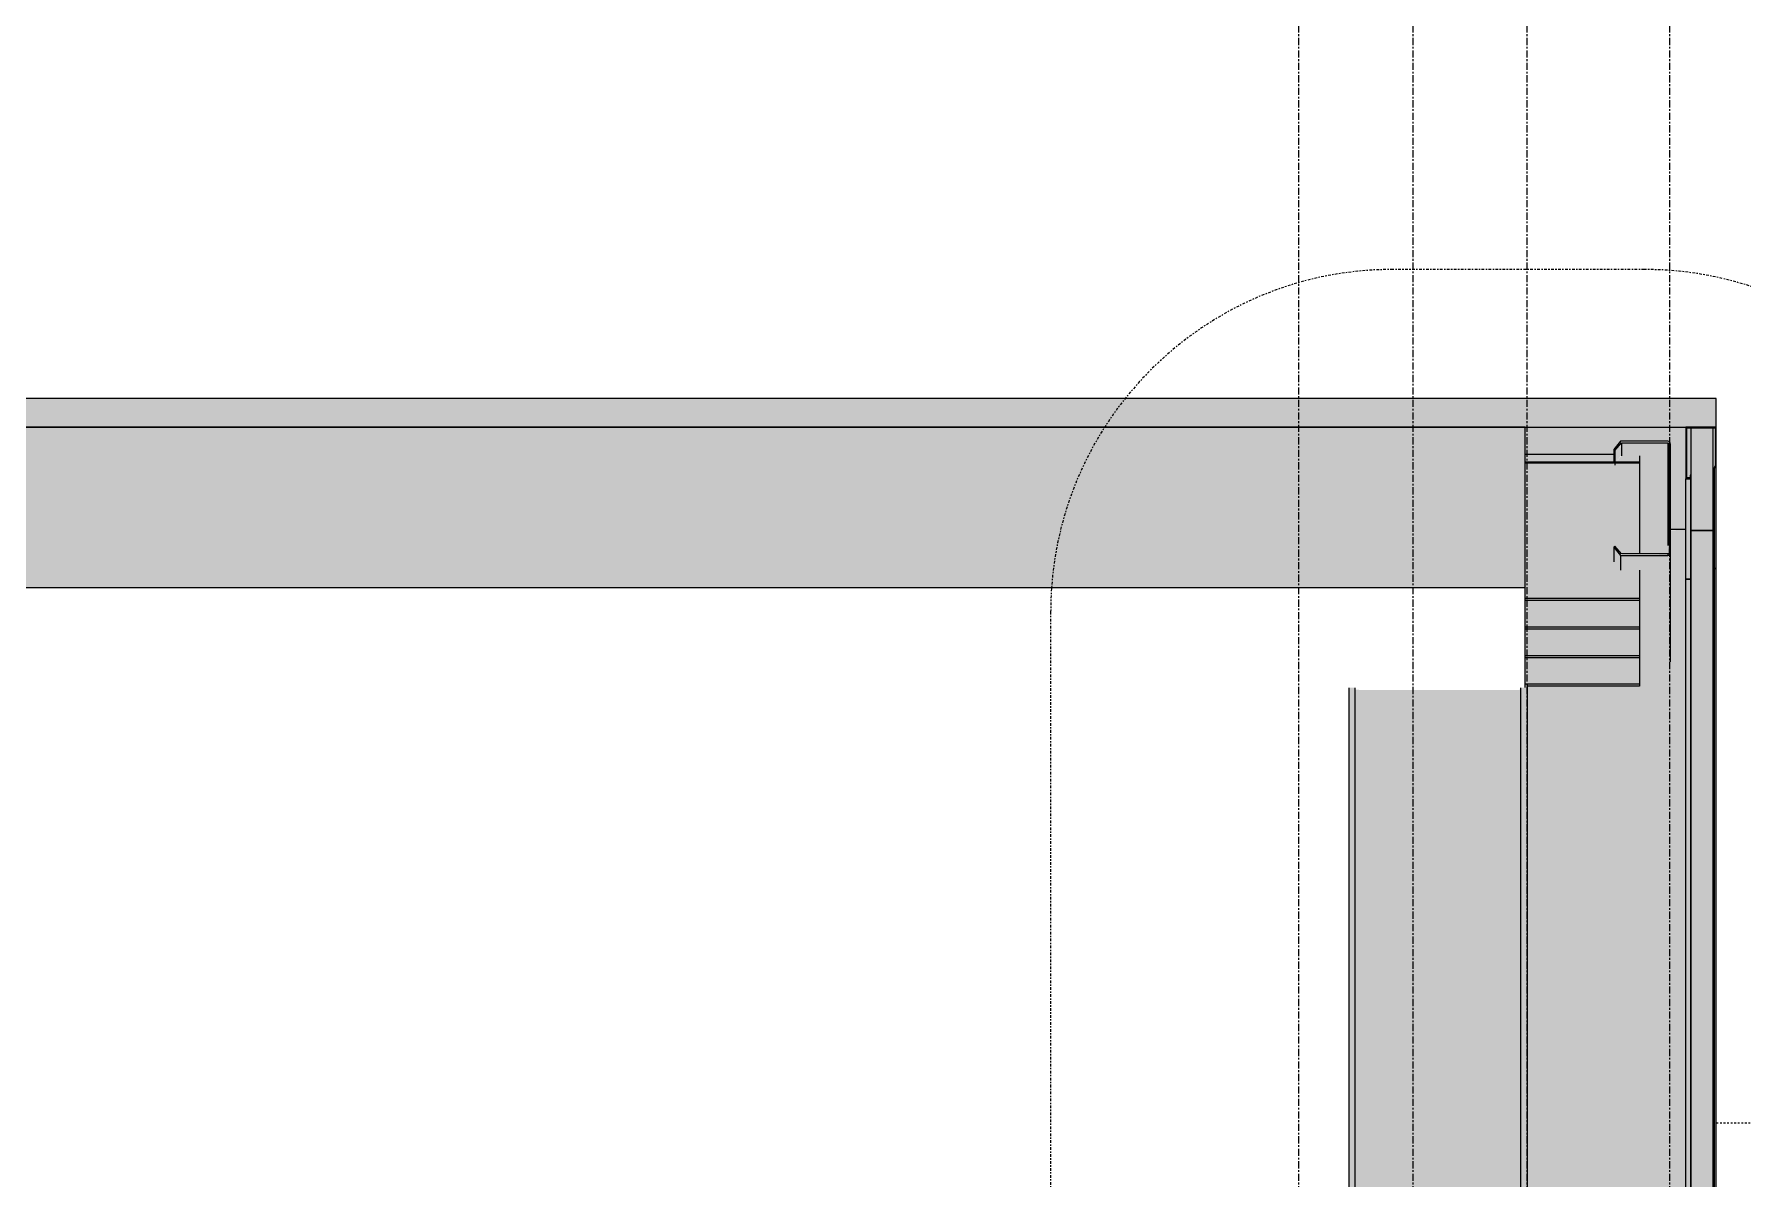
# Model space of a CAD drawing. Header units: inches. Extents: x -55396 to -733, y -290 to 853.
# Drawn here: x -22896.1 to -22776.3, y 342.1 to 422.3 of the extents above; entities that cross this region are included whole.
import ezdxf

# ---------------------------------------------------------------- set-up
doc = ezdxf.new("R2010")
doc.units = ezdxf.units.IN
doc.header["$MEASUREMENT"] = 0
for name, pattern in [('Dash', [0.25, 0.125, -0.125]), ('Dash Dot 3_16_', [0.3125, 0.1875, -0.0625, 0, -0.0625]), ('Grid Line 1_2_', [0.875, 0.5, -0.125, 0.125, -0.125])]:
    doc.linetypes.add(name, pattern=pattern)
for name, color, linetype, lineweight in [('A-ANNO-SYMB', 150, 'Continuous', 9), ('A-CLNG', 13, 'Continuous', 9), ('A-CLNG-PATT', 13, 'Continuous', 25), ('A-DETL', 90, 'Continuous', 9), ('A-GLAZ-CWMG', 51, 'Continuous', 9), ('A-ROOF', 132, 'Continuous', 9), ('A-WALL', 113, 'Continuous', 9), ('A-WALL-PATT', 111, 'Continuous', 25), ('L-SITE-WALL', 31, 'Continuous', 9), ('S-BEAM', 12, 'Continuous', 9), ('S-COLS', 52, 'Continuous', 9), ('S-GRID', 1, 'Continuous', 9)]:
    doc.layers.add(name, color=color, linetype=linetype, lineweight=lineweight)

# ---------------------------------------------------------------- blocks, each defined once
blk = doc.blocks.new('Girt_Z - 10_D-1351983-Section 13')
at = {"layer": 'S-BEAM'}
h = blk.add_hatch(color=256, dxfattribs=at)
h.paths.add_polyline_path([(-22785.32, 392.34), (-22785.32, 392.9), (-22791.52, 392.9), (-22791.52, 392.34)], flags=0)
h.paths.add_polyline_path([(-22783.52, 392.34), (-22783.52, 392.79), (-22784.78, 392.79), (-22785.17, 392.34)], flags=0)
for points in [[(-22785.23, 392.27), (-22785.32, 392.34), (-22791.52, 392.27)], [(-22783.52, 382.78), (-22783.52, 384.78), (-22784.84, 384.78), (-22785.32, 385.35), (-22785.23, 386.45), (-22784.78, 385.91), (-22783.52, 385.91), (-22783.52, 392.27), (-22785.11, 392.27), (-22785.23, 392.13), (-22785.4, 392.27), (-22791.52, 392.27), (-22791.52, 382.78), (-22787.1, 382.78)], [(-22791.52, 382.64), (-22783.52, 382.64), (-22783.52, 382.78), (-22791.52, 382.78)]]:
    blk.add_hatch(color=256, dxfattribs=at).paths.add_polyline_path(points, flags=0)
for p, q in [((-22791.52, 392.9), (-22785.32, 392.9)), ((-22785.23, 392.34), (-22791.52, 392.34)), ((-22783.52, 392.27), (-22791.52, 392.27)), ((-22783.52, 392.34), (-22785.17, 392.34)), ((-22783.52, 392.79), (-22783.52, 392.34)), ((-22783.52, 392.34), (-22783.52, 392.27)), ((-22783.52, 392.27), (-22783.52, 385.91)), ((-22783.52, 384.78), (-22783.52, 382.78)), ((-22783.52, 382.78), (-22791.52, 382.78)), ((-22783.52, 382.64), (-22791.52, 382.64)), ((-22783.52, 382.78), (-22783.52, 382.64))]:
    blk.add_line(p, q, dxfattribs=at)
blk = doc.blocks.new('Girt_Z - 10_D-V50-Section 13')
at = {"layer": 'S-BEAM'}
for points in [[(-22787.1, 380.78), (-22783.52, 380.78), (-22783.52, 382.64), (-22791.52, 382.64), (-22791.52, 380.78)], [(-22791.52, 380.64), (-22783.52, 380.64), (-22783.52, 380.78), (-22791.52, 380.78)]]:
    blk.add_hatch(color=256, dxfattribs=at).paths.add_polyline_path(points, flags=0)
for p, q in [((-22783.52, 382.64), (-22783.52, 380.78)), ((-22783.52, 380.78), (-22791.52, 380.78)), ((-22783.52, 380.64), (-22791.52, 380.64)), ((-22783.52, 380.78), (-22783.52, 380.64))]:
    blk.add_line(p, q, dxfattribs=at)
blk = doc.blocks.new('Girt_Z - 10_D-V51-Section 13')
at = {"layer": 'S-BEAM'}
for points in [[(-22787.1, 376.79), (-22783.52, 376.79), (-22783.52, 378.64), (-22791.52, 378.64), (-22791.52, 376.79)], [(-22791.39, 376.64), (-22783.52, 376.64), (-22783.52, 376.79), (-22791.39, 376.78)]]:
    blk.add_hatch(color=256, dxfattribs=at).paths.add_polyline_path(points, flags=0)
for p, q in [((-22783.52, 378.64), (-22783.52, 376.79)), ((-22783.52, 376.79), (-22791.52, 376.79)), ((-22783.52, 376.64), (-22791.39, 376.64)), ((-22783.52, 376.79), (-22783.52, 376.64))]:
    blk.add_line(p, q, dxfattribs=at)
blk = doc.blocks.new('Girt_Z - 10_D-V52-Section 13')
at = {"layer": 'S-BEAM'}
blk.add_hatch(color=256, dxfattribs=at).paths.add_polyline_path([(-22791.39, 374.65), (-22791.39, 374.65), (-22791.39, 374.79)], flags=0)
blk = doc.blocks.new('Girt_Z - 10_D-1351984-Section 13')
at = {"layer": 'S-BEAM'}
blk.add_hatch(color=256, dxfattribs=at).paths.add_polyline_path([(-22791.39, 354.66), (-22791.39, 354.66), (-22791.39, 354.8)], flags=0)
blk = doc.blocks.new('Girt_C - 8_D-1253532-Section 13')
at = {"layer": 'S-BEAM'}
h = blk.add_hatch(color=256, dxfattribs=at)
h.paths.add_polyline_path([(-22785.23, 392.27), (-22784.78, 392.83), (-22784.84, 393.64), (-22785.23, 393.17), (-22785.23, 392.28)], flags=0)
h.paths.add_polyline_path([(-22785.23, 392.13), (-22785.11, 392.27), (-22785.23, 392.27)], flags=0)
for points in [[(-22781.52, 386.51), (-22781.52, 393.7), (-22784.78, 393.7), (-22784.78, 392.79), (-22783.52, 392.79), (-22783.52, 386.51)], [(-22784.84, 384.78), (-22784.84, 385.8), (-22785.32, 386.38), (-22785.32, 385.35)], [(-22781.52, 378.61), (-22781.52, 385.8), (-22784.84, 385.8), (-22784.84, 384.78), (-22783.52, 384.78), (-22783.52, 378.61)], [(-22781.52, 378.61), (-22781.36, 378.72), (-22781.34, 378.8), (-22781.39, 385.86), (-22781.52, 385.8), (-22781.52, 379.27)]]:
    blk.add_hatch(color=256, dxfattribs=at).paths.add_polyline_path(points, flags=0)
at = {"layer": 'S-BEAM', "lineweight": 15}
for p, q in [((-22784.84, 393.81), (-22785.32, 393.24)), ((-22785.32, 393.24), (-22785.23, 393.17)), ((-22785.23, 393.17), (-22784.78, 393.7)), ((-22781.52, 393.81), (-22784.84, 393.81)), ((-22784.78, 393.7), (-22781.52, 393.7)), ((-22781.44, 393.62), (-22781.44, 385.99)), ((-22781.34, 385.99), (-22781.34, 393.62)), ((-22785.23, 386.45), (-22785.32, 386.38)), ((-22785.32, 386.38), (-22784.84, 385.8)), ((-22784.78, 385.91), (-22785.23, 386.45)), ((-22784.84, 385.8), (-22781.52, 385.8)), ((-22781.52, 385.91), (-22784.78, 385.91))]:
    blk.add_line(p, q, dxfattribs=at)
at = {"layer": 'S-BEAM'}
for p, q in [((-22785.32, 393.24), (-22785.32, 392.34)), ((-22785.23, 393.17), (-22785.23, 392.28)), ((-22784.78, 393.7), (-22784.78, 392.79)), ((-22781.52, 393.7), (-22781.52, 386.51)), ((-22785.23, 392.27), (-22785.23, 392.13)), ((-22785.32, 386.38), (-22785.32, 385.35)), ((-22784.84, 385.8), (-22784.84, 384.78)), ((-22781.52, 385.91), (-22781.52, 385.8)), ((-22781.34, 378.36), (-22781.34, 385.99))]:
    blk.add_line(p, q, dxfattribs=at)
at = {"layer": 'S-BEAM', "lineweight": 15, "flags": 128}
for points in [[(-22781.34, 393.62), (-22781.35, 393.7), (-22781.39, 393.76), (-22781.45, 393.8), (-22781.52, 393.81)], [(-22781.52, 393.7), (-22781.48, 393.69), (-22781.45, 393.66), (-22781.44, 393.62)], [(-22781.44, 385.99), (-22781.45, 385.95), (-22781.48, 385.93), (-22781.52, 385.91)], [(-22781.52, 385.8), (-22781.45, 385.82), (-22781.39, 385.86), (-22781.35, 385.92), (-22781.34, 385.99)]]:
    blk.add_lwpolyline(points, dxfattribs=at)
blk = doc.blocks.new('Rectangular Mullion - Profile_Polycarbonate_right-1189765-Section 13')
at = {"layer": 'A-GLAZ-CWMG'}
for points in [[(-22778.34, 239.56), (-22778.34, 387.56), (-22779.91, 387.56), (-22779.91, 239.56)], [(-22778.14, 239.5), (-22778.14, 384.9), (-22778.26, 384.9), (-22778.26, 239.5)], [(-22779.91, 239.5), (-22779.91, 239.56), (-22779.91, 384.14), (-22780.27, 384.14), (-22780.27, 239.5)], [(-22779.91, 239.56), (-22779.91, 239.56), (-22779.91, 252.32)], [(-22778.34, 239.5), (-22778.26, 239.5), (-22778.34, 239.56), (-22779.91, 239.5)]]:
    blk.add_hatch(color=256, dxfattribs=at).paths.add_polyline_path(points, flags=0)
for p, q in [((-22778.34, 387.56), (-22779.91, 387.56)), ((-22778.14, 384.9), (-22778.26, 384.9)), ((-22778.26, 239.5), (-22778.26, 384.9)), ((-22778.14, 239.5), (-22778.14, 384.9)), ((-22779.91, 384.14), (-22780.27, 384.14)), ((-22780.27, 239.5), (-22780.27, 384.14)), ((-22779.91, 384.38), (-22779.91, 384.15)), ((-22779.91, 239.56), (-22779.91, 384.14)), ((-22779.91, 239.5), (-22780.27, 239.5)), ((-22778.26, 239.5), (-22779.91, 239.5)), ((-22778.14, 239.5), (-22778.26, 239.5))]:
    blk.add_line(p, q, dxfattribs=at)
blk = doc.blocks.new('Rectangular Mullion - Profile_Polycarbonate_Upper and left-1189766-Section 13')
at = {"layer": 'A-GLAZ-CWMG'}
for points in [[(-22780.27, 391.19), (-22780.2, 391.25), (-22780.2, 394.75), (-22778.2, 394.75), (-22778.14, 394.81), (-22780.27, 394.81)], [(-22778.46, 387.56), (-22778.34, 387.56), (-22778.34, 394.75), (-22779.91, 394.75), (-22779.91, 387.56)], [(-22778.14, 384.9), (-22778.14, 391.98), (-22778.26, 391.98), (-22778.26, 384.9)], [(-22780.27, 384.14), (-22779.91, 384.15), (-22779.91, 391.19), (-22780.27, 391.19), (-22780.27, 384.15)]]:
    blk.add_hatch(color=256, dxfattribs=at).paths.add_polyline_path(points, flags=0)
h = blk.add_hatch(color=256, dxfattribs=at)
h.paths.add_polyline_path([(-22778.34, 387.56), (-22778.26, 387.56), (-22778.34, 389.03)], flags=0)
h.paths.add_polyline_path([(-22780.2, 391.19), (-22779.91, 391.25), (-22779.91, 394.75), (-22780.2, 394.75), (-22780.2, 391.25)], flags=0)
at = {"layer": 'A-GLAZ-CWMG', "lineweight": 13}
for p, q in [((-22780.27, 394.81), (-22780.27, 391.19)), ((-22778.14, 394.81), (-22780.27, 394.81)), ((-22780.2, 391.25), (-22780.2, 394.75)), ((-22780.2, 394.75), (-22778.2, 394.75)), ((-22778.2, 394.75), (-22778.2, 392.04)), ((-22778.14, 391.98), (-22778.14, 394.81)), ((-22778.2, 392.04), (-22778.26, 392.04)), ((-22778.26, 392.04), (-22778.26, 391.98)), ((-22778.26, 391.98), (-22778.14, 391.98)), ((-22780.27, 391.19), (-22779.91, 391.19)), ((-22779.97, 391.25), (-22780.2, 391.25)), ((-22779.91, 391.44), (-22779.97, 391.44)), ((-22779.97, 391.44), (-22779.97, 391.25)), ((-22779.91, 391.19), (-22779.91, 391.44))]:
    blk.add_line(p, q, dxfattribs=at)
at = {"layer": 'A-GLAZ-CWMG'}
for p, q in [((-22778.26, 384.9), (-22778.26, 391.98)), ((-22778.14, 384.9), (-22778.14, 391.98)), ((-22780.27, 384.14), (-22780.27, 391.19)), ((-22779.91, 384.14), (-22779.91, 391.19)), ((-22779.91, 387.56), (-22778.34, 387.56)), ((-22778.26, 384.9), (-22778.14, 384.9)), ((-22780.27, 384.14), (-22779.91, 384.14))]:
    blk.add_line(p, q, dxfattribs=at)

msp = doc.modelspace()

# ---------------------------------------------------------------- hatches: boundary and pattern name
at = {"layer": 'A-CLNG-PATT', "lineweight": 9}
h = msp.add_hatch(dxfattribs=at)
h.set_pattern_fill('FP_4', color=256, style=0, pattern_type=2)
h.set_pattern_definition([(161.57, (-26137.898, 101.149), (-7.6802237, -0.0009796), [0, -54.643, 6.067, 0]), (18.43, (-26139.818, 101.149), (-7.6802237, 0.0009796), [0, -54.643, 6.067, 0]), (108.43, (-26137.898, 101.149), (3.8382953, -19.2013653), [18.211, -42.499]), (71.57, (-26139.818, 101.149), (3.8382953, 19.2013653), [18.211, -42.499])])
h.paths.add_polyline_path([(-26281.39, 383.55), (-22791.52, 383.55), (-22791.52, 394.81), (-26281.39, 394.81), (-26281.39, 389.03)], flags=0)
at = {"layer": 'A-ROOF'}
msp.add_hatch(color=256, dxfattribs=at).paths.add_polyline_path([(-26277.58, 394.81), (-22778.14, 394.81), (-22778.14, 396.81), (-26283.89, 396.81), (-26283.89, 394.81), (-26281.39, 394.81)], flags=0)
at = {"layer": 'A-ROOF', "lineweight": 5}
h = msp.add_hatch(color=256, dxfattribs=at)
h.paths.add_polyline_path([(-22781.45, 394.81), (-22791.52, 394.81), (-22791.52, 392.9), (-22785.32, 392.9), (-22785.23, 393.34), (-22784.78, 393.81), (-22781.52, 393.81), (-22781.45, 393.69)], flags=0)
h.paths.add_polyline_path([(-22781.34, 387.62), (-22780.27, 387.62), (-22780.27, 394.81), (-22781.45, 394.81), (-22781.44, 393.62), (-22781.34, 393.62), (-22781.34, 388.27)], flags=0)
at = {"layer": 'A-WALL-PATT', "lineweight": 9, "transparency": 33554649}
msp.add_hatch(color=256, dxfattribs=at).paths.add_polyline_path([(-22778.34, 239.56), (-22778.34, 394.75), (-22779.91, 394.75), (-22779.91, 239.56)], flags=0)
at = {"layer": 'L-SITE-WALL', "lineweight": 5}
h = msp.add_hatch(color=256, dxfattribs=at)
h.paths.add_polyline_path([(-22781.34, 385.99), (-22781.44, 385.99), (-22781.52, 386.51), (-22783.52, 386.51), (-22783.52, 385.91), (-22781.52, 385.86), (-22781.45, 385.82), (-22781.35, 385.92)], flags=0)
h.paths.add_polyline_path([(-22780.27, 238.94), (-22778.89, 238.94), (-22778.89, 239.5), (-22780.27, 239.5), (-22780.27, 387.62), (-22781.34, 387.56), (-22781.42, 378.64), (-22781.52, 378.61), (-22783.52, 378.61), (-22783.52, 376.64), (-22791.39, 376.64), (-22791.39, 341.06), (-22790.82, 341.54), (-22790.75, 341.46), (-22791.28, 341.01), (-22791.33, 337.8), (-22791.28, 337.75), (-22791.2, 337.8), (-22781.58, 337.8), (-22781.58, 337.69), (-22791.39, 337.69), (-22791.39, 244.56), (-22790.82, 245.04), (-22790.75, 244.96), (-22791.28, 244.51), (-22791.33, 241.3), (-22791.28, 241.25), (-22791.2, 241.3), (-22781.58, 241.3), (-22781.58, 241.19), (-22791.39, 241.19), (-22791.39, 238.94), (-22781.5, 238.94), (-22781.42, 241.11), (-22781.39, 241.11), (-22781.39, 238.94), (-22780.39, 238.94)], flags=0)
h.paths.add_polyline_path([(-22781.96, 285.94), (-22782.03, 286.02), (-22781.5, 286.47), (-22781.5, 289.36), (-22781.39, 289.36), (-22781.39, 286.42), (-22781.58, 286.26)], flags=0)
h.paths.add_polyline_path([(-22791.28, 289.44), (-22791.28, 289.5), (-22791.2, 289.55), (-22781.58, 289.55), (-22781.58, 289.44), (-22791.2, 289.44)], flags=0)
h.paths.add_polyline_path([(-22791.39, 289.44), (-22791.39, 292.81), (-22790.81, 293.29), (-22790.74, 293.21), (-22791.28, 292.76), (-22791.32, 289.55)], flags=0)
h.paths.add_polyline_path([(-22781.96, 334.19), (-22782.04, 334.27), (-22781.5, 334.72), (-22781.5, 337.61), (-22781.39, 337.61), (-22781.39, 334.67), (-22781.58, 334.51)], flags=0)
at = {"layer": 'S-COLS', "lineweight": 5}
for points in [[(-22803.46, 0), (-22803.46, 376.53), (-22803.89, 376.53), (-22803.89, 0)], [(-22802.77, 0), (-22802.77, 376.37), (-22803.46, 376.4), (-22803.41, 0), (-22802.94, 0)], [(-22792.68, 0), (-22792.52, 0), (-22792.52, 376.37), (-22802.77, 376.37), (-22802.77, 0)], [(-22792.34, 0), (-22791.82, 0), (-22791.87, 376.39), (-22792.52, 376.37), (-22792.52, 0)], [(-22791.39, 0), (-22791.39, 376.78), (-22791.52, 376.78), (-22791.52, 376.53), (-22791.82, 376.53), (-22791.82, 0)]]:
    msp.add_hatch(color=256, dxfattribs=at).paths.add_polyline_path(points, flags=0)

# ---------------------------------------------------------------- linework, layer by layer
at = {"layer": 'A-ANNO-SYMB', "linetype": 'Dash Dot 3_16_'}
for p, q in [((-22783.18, 405.86), (-22800.8, 405.86)), ((-22824.8, 381.86), (-22824.8, -6.57))]:
    msp.add_line(p, q, dxfattribs=at)
for centre, start, end in [((-22800.8, 381.86), 90, 180), ((-22783.18, 381.86), 0, 90)]:
    msp.add_arc(centre, 24, start, end, dxfattribs=at)
at = {"layer": 'A-CLNG', "lineweight": 25}
for p, q in [((-22791.52, 394.81), (-26281.39, 394.81)), ((-22791.52, 383.55), (-22791.52, 394.81)), ((-26281.39, 383.55), (-22791.52, 383.55))]:
    msp.add_line(p, q, dxfattribs=at)
at = {"layer": 'A-CLNG'}
msp.add_line((-22791.52, 376.54), (-22791.52, 383.55), dxfattribs=at)
at = {"layer": 'A-DETL', "linetype": 'Dash'}
msp.add_line((-22760.49, 346), (-22778.14, 346), dxfattribs=at)
at = {"layer": 'A-ROOF', "lineweight": 25}
for p, q in [((-22778.14, 396.81), (-26283.89, 396.81)), ((-22778.14, 394.81), (-22778.14, 396.81)), ((-26271.39, 394.81), (-22778.14, 394.81))]:
    msp.add_line(p, q, dxfattribs=at)
at = {"layer": 'A-WALL', "lineweight": 25}
for p, q in [((-22779.91, 394.75), (-22779.91, 239.56)), ((-22778.34, 394.75), (-22779.91, 394.75)), ((-22778.34, 239.56), (-22778.34, 394.75))]:
    msp.add_line(p, q, dxfattribs=at)
at = {"layer": 'A-WALL'}
msp.add_line((-22778.34, 387.56), (-22779.91, 387.56), dxfattribs=at)
at = {"layer": 'L-SITE-WALL'}
msp.add_line((-22780.27, 387.62), (-22781.34, 387.62), dxfattribs=at)
at = {"layer": 'S-COLS'}
for p, q in [((-22803.89, 376.53), (-22803.89, 0)), ((-22803.46, 376.53), (-22803.46, 0)), ((-22791.82, 0), (-22791.82, 376.53)), ((-22791.39, 376.79), (-22791.39, 341.06))]:
    msp.add_line(p, q, dxfattribs=at)
at = {"layer": 'S-GRID', "linetype": 'Grid Line 1_2_'}
for p, q in [((-22807.39, -273.16), (-22807.39, 489.49)), ((-22799.39, -273.16), (-22799.39, 489.49)), ((-22799.39, -273.16), (-22799.39, 489.49)), ((-22791.39, -273.16), (-22791.39, 489.49)), ((-22781.39, -273.16), (-22781.39, 489.49)), ((-22781.39, -273.16), (-22781.39, 489.49))]:
    msp.add_line(p, q, dxfattribs=at)

# ---------------------------------------------------------------- block references
at = {"layer": 'A-GLAZ-CWMG'}
for name in ['Rectangular Mullion - Profile_Polycarbonate_Upper and left-1189766-Section 13', 'Rectangular Mullion - Profile_Polycarbonate_right-1189765-Section 13']:
    msp.add_blockref(name, (0, 0), dxfattribs=at)
at = {"layer": 'S-BEAM'}
for name, p in [('Girt_C - 8_D-1253532-Section 13', (0, 0)), ('Girt_Z - 10_D-1351983-Section 13', (0, 0)), ('Girt_Z - 10_D-V50-Section 13', (0, 0)), ('Girt_Z - 10_D-V50-Section 13', (0, -2)), ('Girt_Z - 10_D-V51-Section 13', (0, 0)), ('Girt_Z - 10_D-V52-Section 13', (0, 0)), ('Girt_Z - 10_D-V52-Section 13', (0, -2)), ('Girt_Z - 10_D-V52-Section 13', (0, -4)), ('Girt_Z - 10_D-V52-Section 13', (0, -5.99)), ('Girt_Z - 10_D-V52-Section 13', (0, -7.99)), ('Girt_Z - 10_D-V52-Section 13', (0, -9.99)), ('Girt_Z - 10_D-V52-Section 13', (0, -11.99)), ('Girt_Z - 10_D-V52-Section 13', (0, -13.99)), ('Girt_Z - 10_D-V52-Section 13', (0, -15.99)), ('Girt_Z - 10_D-V52-Section 13', (0, -17.98)), ('Girt_Z - 10_D-1351984-Section 13', (0, 0)), ('Girt_Z - 10_D-1351984-Section 13', (0, -2)), ('Girt_Z - 10_D-1351984-Section 13', (0, -5.99)), ('Girt_Z - 10_D-1351984-Section 13', (0, -7.99)), ('Girt_Z - 10_D-1351984-Section 13', (0, -9.99)), ('Girt_Z - 10_D-1351984-Section 13', (0, -11.99))]:
    msp.add_blockref(name, p, dxfattribs=at)

doc.saveas('drawing.dxf')
